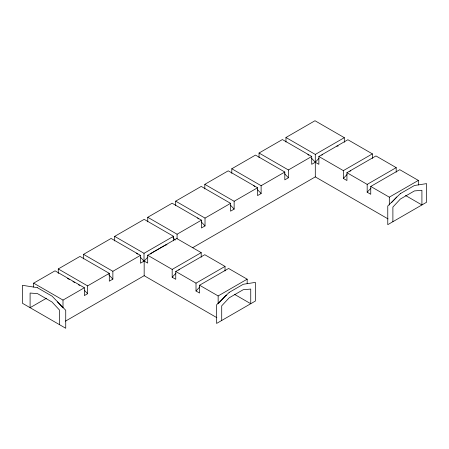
<?xml version="1.0" encoding="UTF-8"?>
<svg xmlns="http://www.w3.org/2000/svg" width="449" height="449" viewBox="0 0 449 449"><rect width="100%" height="100%" fill="white"/><g stroke="black" fill="none" stroke-linecap="round" stroke-linejoin="round"><path stroke-width="0.67" d="M65.481 321.13L144.163 275.703L144.163 261.054L147.895 257.047M150.696 254.044L151.627 253.045L165.687 244.924L167.05 244.812M225.028 270.966L225.028 266.403L204.778 254.712L175.755 271.471L175.755 279.295L172.18 277.229L175.918 273.228M178.713 270.225L179.651 269.22M319.026 158.25L315.293 162.252L311.718 164.317L311.718 156.488L282.387 139.555L259.051 153.025L259.051 157.593M321.821 155.242L322.758 154.243M247.169 283.751L247.169 279.183L228.597 268.463L199.575 285.222L199.575 293.045L196.005 290.986L199.738 286.978M218.612 303.266L225.611 295.756L226.784 295.083M396.198 172.192L396.198 167.629L375.953 155.938L346.931 172.691L346.931 180.52L343.356 178.455L347.088 174.453M349.889 171.445L350.821 170.446M418.345 184.977L418.345 180.408L399.773 169.688L370.751 186.447L370.751 194.271L367.175 192.206L370.908 188.204M391.651 202.488L396.781 196.982M33.669 287.063L33.669 283.151L55.031 270.82L84.367 287.753L84.367 295.577L87.6 293.708L87.6 285.884L58.269 268.951L58.269 273.514M58.269 268.951L79.967 256.418L109.303 273.357L109.303 281.181L112.873 279.115L112.873 271.291L83.542 254.358L83.542 258.921M83.542 254.358L111.116 238.441L140.447 255.374L140.447 263.198L144.017 261.138L144.017 253.309L173.505 236.286L173.505 240.849M114.686 240.939L114.686 236.376L144.174 219.353L173.505 236.286M147.749 221.851L147.749 217.288L172.113 203.223L201.444 220.156L201.444 227.98L205.019 225.92L205.019 218.096L175.688 201.158L175.688 205.726M175.688 201.158L201.236 186.408L230.567 203.341L230.567 211.165L234.142 209.105L234.142 201.281L204.811 184.343L204.811 188.911M204.811 184.343L228.215 170.828L257.552 187.766L257.552 195.59L261.122 193.525L261.122 185.701L231.791 168.768L231.791 173.331M231.791 168.768L255.481 155.09L284.812 172.023L284.812 179.847L288.387 177.787L288.387 169.963L259.051 153.025M285.957 142.058L285.957 137.495L314.985 120.736L344.316 137.669L344.316 142.238M46.494 298.22L30.094 307.688L30.094 293.04L37.475 293.601L51.994 301.986L59.425 309.973L59.425 324.621M33.669 283.151L63 300.089L84.367 287.753M87.6 285.884L109.303 273.357M112.873 271.291L140.447 255.374M147.749 217.288L177.08 234.221L201.444 220.156M205.019 218.096L230.567 203.341M234.142 201.281L257.552 187.766M261.122 185.701L284.812 172.023M288.387 169.963L311.718 156.488M285.957 137.495L315.293 154.428L344.316 137.669M144.163 261.054L147.693 263.092L147.693 255.268L176.715 238.509L201.208 252.647L201.208 257.215M311.578 158.256L315.293 162.252L318.863 164.317L318.863 156.488L347.891 139.734L372.378 153.872L372.378 158.435M192.621 247.725L315.293 176.9L388.043 218.904M147.693 255.268L172.18 269.406L201.208 252.647M318.863 156.488L343.356 170.631L372.378 153.872M175.755 271.471L196.005 283.156L225.028 266.403M346.931 172.691L367.175 184.382L396.198 167.629M199.575 285.222L218.147 295.942L247.169 279.183M370.751 186.447L389.317 197.167L418.345 180.408M336.817 146.127L338.181 146.009M405.509 195.478L421.914 204.946L421.914 190.297L414.416 190.926L400.356 199.047L392.892 207.056L392.892 221.705M234.384 294.275L250.744 303.72L250.744 289.072L243.246 289.7L229.181 297.822L221.716 305.831L221.716 320.479M114.686 236.376L144.017 253.309M144.118 275.675L216.873 317.679M67.468 278.386L69.281 279.43M72.912 281.529L74.725 282.573M78.356 284.672L79.568 285.368M307.862 154.265L308.789 155.264M284.672 173.791L288.387 177.787M253.691 185.538L254.622 186.537M257.406 189.534L261.122 193.525M230.427 205.109L234.142 209.105M197.588 217.928L198.514 218.927M201.304 221.924L205.019 225.92M172.899 237.555L175.222 240.052M136.586 253.146L137.517 254.145M140.301 257.142L144.017 261.138M108.692 274.625L112.873 279.115M84.35 290.211L87.6 293.708M57.427 301.919L62.534 307.413M389.317 197.167L389.317 204.991M367.175 184.382L367.175 192.206M343.356 170.631L343.356 178.455M315.293 154.428L315.293 176.9M218.147 295.942L218.147 303.765M196.005 283.156L196.005 290.986M177.08 234.221L177.08 238.789M172.18 269.406L172.18 277.229M63 300.089L63 307.913M229.164 292.417L216.598 304.781L216.598 323.437L255.374 301.043L255.374 282.393L243.251 284.279L229.164 292.417M400.334 193.637L387.768 206.007L387.768 224.663L426.55 202.269L426.55 183.619L414.427 185.504L400.334 193.637M37.301 287.641L22.45 285.306L22.45 303.277L65.734 328.264L65.734 310.293L52.151 296.217L37.301 287.641"/></g></svg>
